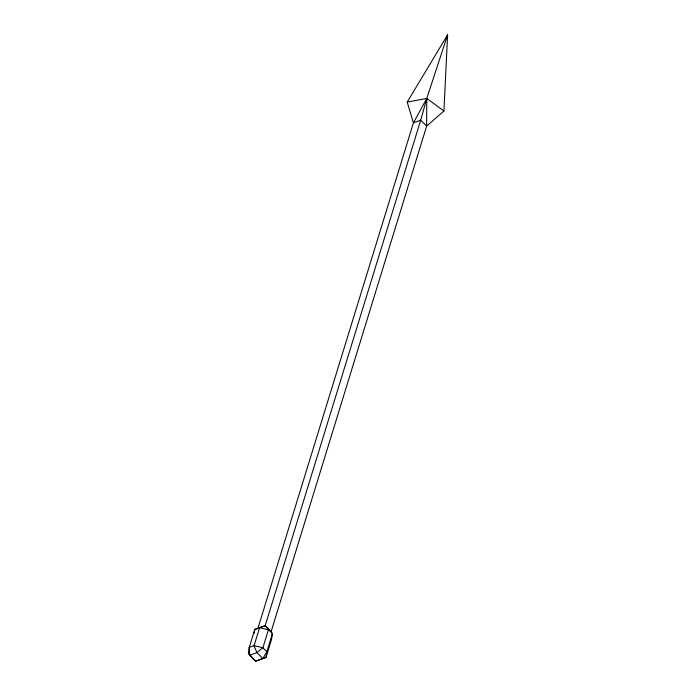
<?xml version="1.0" encoding="UTF-8"?>
<svg xmlns="http://www.w3.org/2000/svg" width="696" height="696" viewBox="0 0 696 696"><rect width="100%" height="100%" fill="white"/><g stroke="black" fill="none" stroke-linecap="round" stroke-linejoin="round"><path stroke-width="1.04" d="M271.127 631.603L426.648 126.098L443.918 111.021L447.624 34.8L407.195 102.086L413.424 122.879L257.911 628.384L254.762 629.471L249.246 647.402L248.376 653.135L249.629 655.293L255.589 661.2L266.002 657.424L271.518 639.485L272.388 633.76L271.127 631.603L265.167 625.695L420.689 120.191L426.779 98.432L447.624 34.8L447.023 36.871M254.179 633.29L254.762 629.471L265.167 625.695L272.388 633.76L266.873 651.691L266.002 657.424L255.589 661.2L248.376 653.135M259.599 627.67L254.084 645.61L256.894 652.604L262.853 658.512L266.873 651.691L262.897 647.758L254.084 645.61L249.246 647.402L249.629 655.293L256.894 652.604L262.897 647.758L268.412 629.819L259.599 627.67L265.167 625.695M407.195 102.086L426.779 98.432L443.918 111.021M271.423 637.519L271.518 639.485M426.779 98.432L426.648 126.098L420.689 120.191L413.424 122.879L426.779 98.432"/></g></svg>
